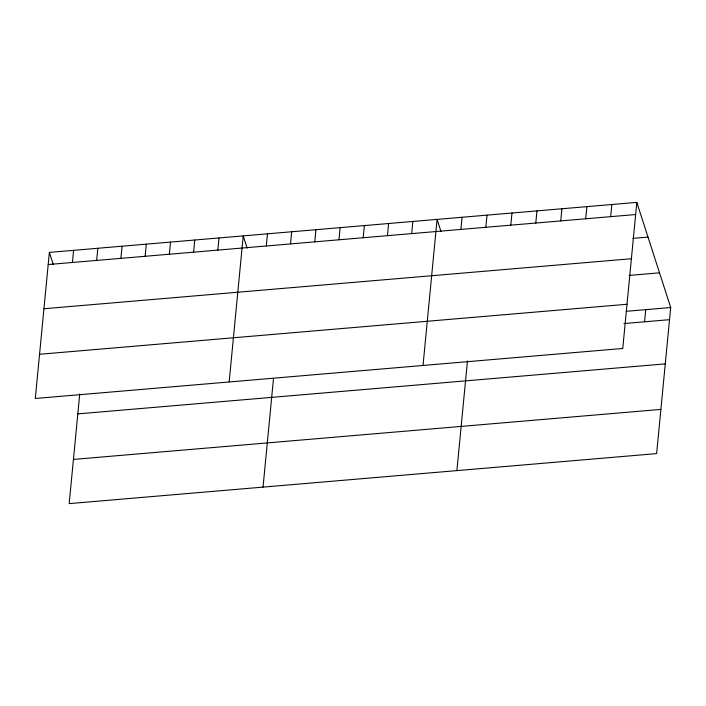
<?xml version="1.0" encoding="UTF-8"?>
<svg xmlns="http://www.w3.org/2000/svg" width="706" height="706" viewBox="0 0 706 706"><rect width="100%" height="100%" fill="white"/><g stroke="black" fill="none" stroke-linecap="round" stroke-linejoin="round"><path stroke-width="1.06" d="M49.367 252.395L35.3 398.475L622.754 348.464L636.821 202.384L49.367 252.395L53.312 264.644M72.427 262.482L73.6 250.339M79.743 393.895L69.179 503.616L656.633 453.605L670.7 307.525L636.821 202.384M96.66 260.426L97.834 248.274M120.894 258.361L122.067 246.209M145.127 256.296L146.292 244.144M169.361 254.231L170.525 242.079M193.594 252.174L194.759 240.022M217.819 250.109L218.992 237.957M229.159 381.972L243.226 235.892L247.171 248.141M266.286 245.979L267.459 233.827M263.038 487.114L273.504 378.442M290.519 243.914L291.693 231.771M314.752 241.858L315.926 229.706M338.986 239.793L340.16 227.641M363.219 237.728L364.384 225.576M387.453 235.663L388.618 223.52M411.686 233.607L412.851 221.455M423.018 365.47L437.085 219.389L441.029 231.639M460.886 229.415L462.051 217.263M456.897 470.611L467.469 360.881M485.852 227.288L487.016 215.136M510.817 225.161L511.982 213.009M535.783 223.034L536.948 210.891M560.749 220.916L561.923 208.764M585.715 218.789L586.889 206.637M610.681 216.663L611.855 204.511M644.56 321.804L645.734 309.652M48.193 264.547L635.647 214.536M632.805 238.372L648.002 237.084M43.94 308.743L631.393 258.731M629.125 275.419L659.519 272.825M39.554 354.28L627.007 304.268M626.196 311.311L670.7 307.525M623.936 323.56L669.526 319.677M77.819 413.884L665.273 363.872M73.433 459.421L660.887 409.409"/></g></svg>
